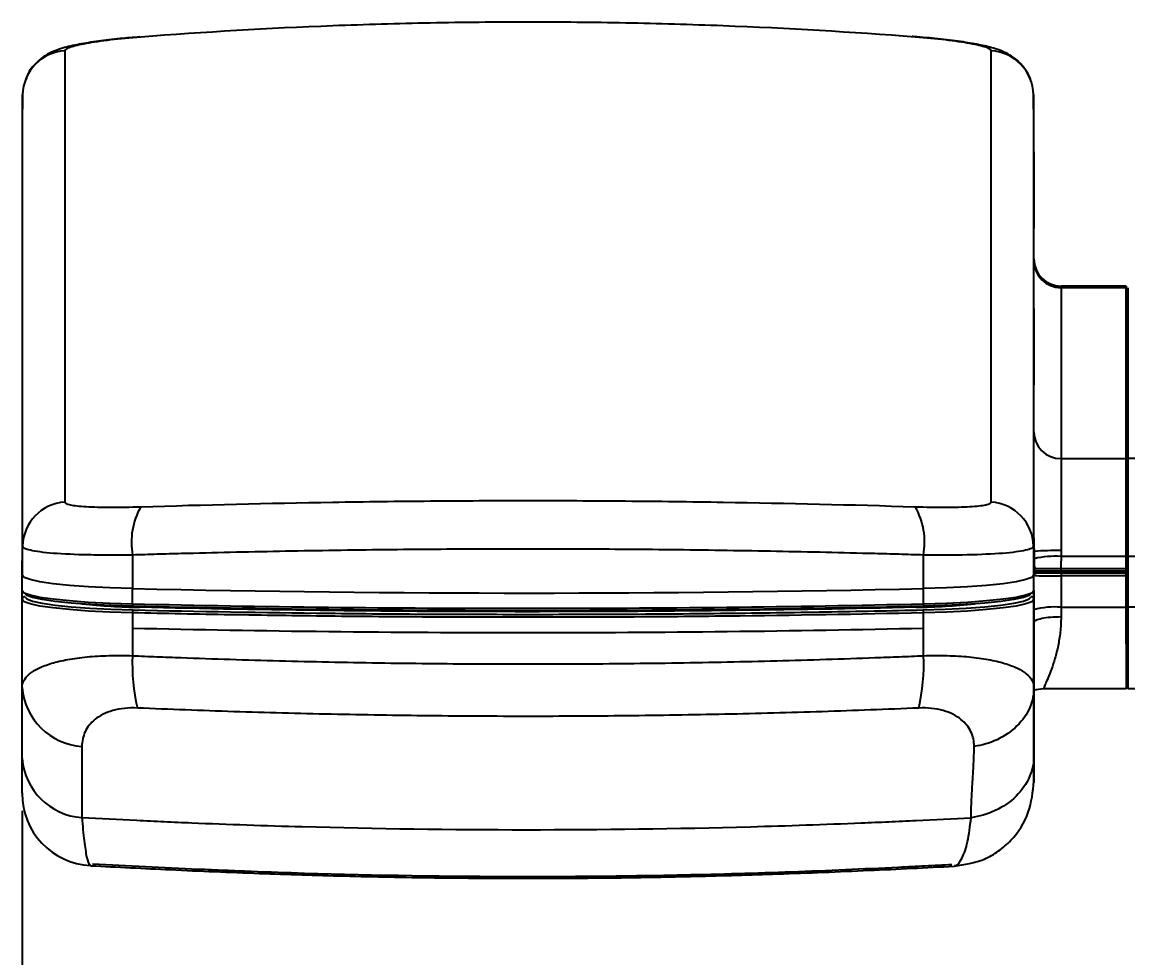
# Model space of a CAD drawing. Header units: millimetres. Extents: x 136 to 1356, y 36 to 868.
# Drawn here: x 841.8 to 903, y 134.5 to 186.3 of the extents above; entities that cross this region are included whole.
import ezdxf

# ---------------------------------------------------------------- set-up
doc = ezdxf.new("R2010")
doc.units = ezdxf.units.MM
doc.header["$LTSCALE"] = 20
doc.layers.add('____', color=7, linetype='Continuous')
doc.styles.add('style1', font='gbeitc.shx')
doc.styles.add('유형1', font='gbeitc.shx', dxfattribs={"height": 8})
doc.dimstyles.new('ISO-25', dxfattribs={"dimtxt": 2.5, "dimasz": 3, "dimexe": 1.25, "dimexo": 0.5, "dimgap": 1, "dimtad": 3, "dimtoh": 1, "dimdsep": 46, "dimtxsty": '유형1', "dimcen": 2.5, "dimclrd": 5, "dimclre": 5, "dimclrt": 5, "dimadec": 0, "dimazin": 0, "dimtfac": 1, "dimtmove": 0, "dimatfit": 3, "dimfxl": 1, "dimarcsym": 0})

# ---------------------------------------------------------------- blocks, each defined once
blk = doc.blocks.new('*D12')
at = {"layer": '____', "color": 2, "lineweight": -2, "transparency": 16777216}
for p, q in [((841.8, 142.661), (841.8, 36.173)), ((1291.55, 139.668), (1291.55, 36.173)), ((851.8, 38.673), (1281.55, 38.673))]:
    blk.add_line(p, q, dxfattribs=at)
at = {"layer": '____', "color": 2, "transparency": 16777216}
for points in [[(851.8, 40.34), (851.8, 37.007), (841.8, 38.673)], [(1281.55, 40.34), (1281.55, 37.007), (1291.55, 38.673)]]:
    blk.add_solid(points, dxfattribs=at)
at = {"layer": 'Defpoints', "color": 0, "transparency": 16777216}
for p in [(841.8, 143.661), (1291.55, 140.668), (1291.55, 38.673)]:
    blk.add_point(p, dxfattribs=at)
at = {"layer": '____', "color": 2, "transparency": 16777216, "insert": (1066.675, 45.673), "char_height": 12, "attachment_point": 5, "style": 'style1'}
blk.add_mtext('450', dxfattribs=at)

msp = doc.modelspace()

# ---------------------------------------------------------------- linework, layer by layer
at = {"color": 7, "linetype": 'Continuous', "lineweight": 25}
for p, q in [((844.165, 184.745), (844.165, 159.754)), ((895.436, 159.754), (895.436, 184.745)), ((841.828, 182.306), (841.8, 180.702)), ((841.828, 157.314), (841.828, 182.306)), ((897.772, 182.305), (897.772, 157.314)), ((897.8, 180.702), (897.772, 182.305)), ((841.8, 180.702), (841.8, 155.711)), ((897.8, 155.711), (897.8, 180.702)), ((897.8, 179.856), (897.8, 180.702)), ((897.8, 179.141), (897.8, 179.856)), ((897.8, 178.773), (897.8, 179.383)), ((897.8, 179.141), (897.8, 178.641)), ((897.8, 173.216), (897.8, 175.262)), ((897.8, 173.216), (897.8, 174.909)), ((897.8, 173.107), (897.8, 173.216)), ((897.8, 163.643), (897.8, 173.107)), ((902.9, 171.716), (899.3, 171.716)), ((899.3, 171.653), (899.3, 171.625)), ((899.3, 171.625), (899.3, 162.161)), ((902.9, 171.625), (899.3, 171.625)), ((902.9, 171.716), (902.9, 171.625)), ((902.9, 162.161), (902.9, 171.625)), ((903, 171.625), (903, 162.161)), ((897.8, 154.865), (897.8, 170.471)), ((902.9, 169.156), (902.9, 169.216)), ((902.9, 159.691), (902.9, 169.156)), ((897.8, 156.309), (897.8, 166.07)), ((899.3, 162.161), (902.9, 162.161)), ((903, 162.161), (903, 156.744)), ((910.747, 162.161), (903, 162.161)), ((841.8, 155.711), (841.828, 157.314)), ((897.772, 157.314), (897.8, 155.711)), ((847.917, 156.824), (847.909, 154.968)), ((891.691, 154.968), (891.684, 156.824)), ((902.9, 156.744), (899.3, 156.744)), ((902.9, 155.939), (902.9, 156.983)), ((902.9, 156.075), (902.9, 156.744)), ((910.643, 156.744), (903, 156.744)), ((903, 156.744), (903, 153.933)), ((897.81, 156.621), (897.812, 156.376)), ((899.297, 156.075), (899.297, 155.939)), ((899.297, 156.075), (902.9, 156.075)), ((902.9, 156.075), (902.9, 155.939)), ((841.8, 154.367), (841.8, 155.711)), ((841.8, 154.865), (841.8, 155.711)), ((897.8, 153.789), (897.8, 155.895)), ((897.8, 155.839), (899.3, 155.839)), ((897.8, 154.865), (897.8, 155.711)), ((902.9, 155.939), (899.297, 155.939)), ((899.3, 155.839), (899.3, 155.675)), ((899.3, 155.839), (902.9, 155.839)), ((899.3, 155.675), (899.3, 153.933)), ((902.9, 155.675), (899.3, 155.675)), ((899.4, 155.839), (899.4, 155.939)), ((899.9, 155.939), (899.9, 155.839)), ((899.9, 155.839), (899.9, 155.939)), ((899.9, 155.939), (899.9, 155.939)), ((899.9, 155.839), (899.9, 155.839)), ((900.4, 155.939), (900.4, 155.839)), ((903, 155.939), (902.9, 155.939)), ((902.9, 155.839), (902.9, 155.675)), ((902.9, 154.172), (902.9, 155.839)), ((902.9, 155.839), (903, 155.839)), ((902.9, 153.933), (902.9, 155.675)), ((847.909, 154.122), (847.909, 154.968)), ((891.691, 154.122), (891.691, 154.968)), ((897.8, 154.865), (897.8, 154.367)), ((841.8, 149.491), (841.8, 154.367)), ((897.8, 154.367), (897.8, 149.491)), ((847.909, 153.624), (847.909, 152.778)), ((848.429, 153.978), (848.429, 153.929)), ((891.171, 153.978), (891.171, 153.929)), ((891.691, 152.778), (891.691, 153.624)), ((897.8, 153.08), (897.8, 153.789)), ((899.3, 153.933), (902.9, 153.933)), ((910.594, 153.933), (903, 153.933)), ((903, 153.933), (903, 149.411)), ((847.909, 152.778), (847.909, 151.249)), ((891.691, 151.249), (891.691, 152.778)), ((841.8, 145.553), (841.8, 149.491)), ((902.9, 149.411), (898.326, 149.411)), ((910.479, 149.411), (903, 149.411))]:
    msp.add_line(p, q, dxfattribs=at)
at = {"color": 7, "linetype": 'Continuous', "lineweight": 25, "flags": 128}
for points in [[(897.8, 174.909), (897.8, 175.718), (897.8, 176.482), (897.8, 177.181), (897.8, 177.797), (897.8, 178.313), (897.8, 178.715), (897.8, 178.994), (897.8, 179.141)], [(897.8, 178.641), (897.8, 178.505), (897.8, 178.248), (897.8, 177.877), (897.8, 177.401), (897.8, 176.833), (897.8, 176.188), (897.8, 175.484), (897.8, 174.909)], [(897.8, 170.471), (897.8, 170.473), (897.8, 170.298), (897.8, 169.95), (897.8, 169.443), (897.8, 168.794), (897.8, 168.025), (897.8, 167.164), (897.8, 166.239)], [(897.8, 166.07), (897.8, 166.924), (897.8, 167.718), (897.8, 168.427), (897.8, 169.026), (897.8, 169.494), (897.8, 169.814), (897.8, 169.976), (897.8, 169.974)], [(897.8, 157.77), (897.8, 158.834), (897.8, 159.855), (897.8, 160.802), (897.8, 161.651), (897.8, 162.377), (897.8, 162.961), (897.8, 163.387), (897.8, 163.643)], [(902.9, 162.161), (902.9, 161.927), (902.9, 161.527), (902.9, 160.973), (902.9, 160.286), (902.9, 159.489), (902.9, 158.613), (902.9, 157.686), (902.9, 156.744)], [(902.9, 156.983), (902.9, 157.454), (902.9, 157.917), (902.9, 158.355), (902.9, 158.754), (902.9, 159.097), (902.9, 159.374), (902.9, 159.574), (902.9, 159.691)], [(897.807, 157.024), (897.802, 157.019), (897.8, 157.018)], [(897.81, 156.621), (897.805, 156.616), (897.8, 156.614)], [(897.812, 156.376), (897.806, 156.372), (897.8, 156.369)], [(897.8, 155.895), (897.8, 155.938), (897.8, 155.984), (897.8, 156.033), (897.8, 156.084), (897.8, 156.138), (897.8, 156.193), (897.8, 156.251), (897.8, 156.309)], [(847.909, 154.968), (846.647, 155.008), (845.472, 155.068), (844.417, 155.145), (843.51, 155.238), (842.778, 155.344), (842.24, 155.461), (841.911, 155.584), (841.8, 155.711)], [(897.8, 155.711), (897.689, 155.584), (897.361, 155.461), (896.823, 155.344), (896.09, 155.238), (895.184, 155.145), (894.129, 155.068), (892.954, 155.008), (891.691, 154.968)], [(841.8, 154.865), (841.911, 154.738), (842.24, 154.615), (842.778, 154.498), (843.51, 154.392), (844.417, 154.299), (845.472, 154.222), (846.647, 154.162), (847.909, 154.122)], [(891.691, 154.122), (892.954, 154.162), (894.129, 154.222), (895.184, 154.299), (896.09, 154.392), (896.823, 154.498), (897.361, 154.615), (897.689, 154.738), (897.8, 154.865)], [(847.909, 153.624), (846.647, 153.664), (845.472, 153.724), (844.417, 153.801), (843.51, 153.894), (842.778, 154.001), (842.24, 154.117), (841.911, 154.24), (841.8, 154.367)], [(847.945, 153.986), (846.706, 154.026), (845.553, 154.084), (844.518, 154.16), (843.628, 154.252), (842.91, 154.356), (842.382, 154.47), (842.059, 154.591), (841.95, 154.715)], [(841.95, 154.516), (842.059, 154.392), (842.382, 154.271), (842.91, 154.157), (843.628, 154.053), (844.518, 153.961), (845.553, 153.885), (846.706, 153.827), (847.945, 153.787)], [(897.65, 154.715), (897.542, 154.591), (897.219, 154.47), (896.691, 154.356), (895.972, 154.252), (895.083, 154.16), (894.047, 154.084), (892.894, 154.026), (891.656, 153.986)], [(891.656, 153.787), (892.894, 153.827), (894.047, 153.885), (895.083, 153.961), (895.972, 154.053), (896.691, 154.157), (897.219, 154.271), (897.542, 154.392), (897.65, 154.516)], [(897.8, 154.367), (897.689, 154.24), (897.361, 154.117), (896.823, 154.001), (896.09, 153.894), (895.184, 153.801), (894.129, 153.724), (892.954, 153.664), (891.691, 153.624)], [(902.9, 151.911), (902.9, 151.947), (902.9, 152.069), (902.9, 152.272), (902.9, 152.548), (902.9, 152.889), (902.9, 153.283), (902.9, 153.715), (902.9, 154.172)], [(902.9, 153.933), (902.9, 153.02), (902.9, 152.155), (902.9, 151.368), (902.9, 150.686), (902.9, 150.133), (902.9, 149.728), (902.9, 149.484), (902.9, 149.411)]]:
    msp.add_lwpolyline(points, dxfattribs=at)
at = {"color": 7, "linetype": 'Continuous', "lineweight": 25}
for centre, radius, start, end in [((844.322, 182.257), 2.494, 93.60252, 178.87656), ((895.279, 182.256), 2.494, 1.12342, 86.39746), ((899.3, 173.216), 1.5, 179.99999, 269.99999), ((899.291, 173.116), 1.491, 180.35154, 270.34726), ((903.4, 169.216), 0.5, 179.99999, 216.86961), ((903.391, 169.156), 0.49, 180.04572, 217.24523), ((899.291, 163.652), 1.491, 180.35154, 270.34726), ((844.322, 157.265), 2.494, 93.60253, 178.87656), ((895.279, 157.265), 2.494, 1.12342, 86.39749), ((851.786, 157.542), 3.935, 150.19773, 190.50759), ((887.814, 157.542), 3.935, 349.49258, 29.80129), ((903.391, 159.692), 0.49, 180.04572, 217.24523), ((898.972, 142.291), 14.779, 88.72528, 94.52089), ((898.974, 151.588), 5.166, 86.3901, 103.0223), ((903.002, 156.816), 0.195, 90.52694, 121.46501), ((897.727, 156.087), 0.15, 299.0228, 358.76646), ((897.718, 155.691), 0.151, 357.88263, 57.01899), ((841.95, 154.366), 0.15, 89.8689, 179.8683), ((897.65, 154.366), 0.15, 0.13169, 90.13108), ((848.978, 193.71), 39.784, 264.44088, 269.03904), ((848.153, 153.657), 0.246, 147.89155, 187.59656), ((890.63, 193.516), 39.59, 270.95405, 275.61678), ((891.448, 153.657), 0.246, 352.4036, 32.10744), ((898.929, 149.901), 4.049, 84.73457, 106.18216), ((903.002, 154.005), 0.195, 90.5269, 121.46499), ((903.4, 151.911), 0.5, 143.12707, 179.99962), ((858.44, 150.767), 10.542, 177.3779, 193.24319), ((881.16, 150.764), 10.542, 346.77461, 2.6388), ((845.355, 149.782), 3.566, 184.67461, 266.05088), ((898.326, 147.912), 1.499, 89.98295, 110.63982), ((845.355, 145.844), 3.566, 184.67468, 266.05212), ((845.8, 143.619), 4, 179.98704, 266.97074)]:
    msp.add_arc(centre, radius, start, end, dxfattribs=at)
msp.add_ellipse((899.3, 155.689), major_axis=(1.5, 0), ratio=0.009556, start_param=3.445451, end_param=4.712389, dxfattribs=at)
for points, knots in [([(891.228, 185.504), (887.719, 185.776), (884.175, 185.983), (878.807, 186.191), (877.007, 186.244), (873.403, 186.313), (871.601, 186.331), (867.997, 186.331), (866.195, 186.314), (862.592, 186.244), (860.791, 186.191), (855.422, 185.983), (851.878, 185.776), (848.369, 185.504)], [0, 0, 0, 0, 0.25, 0.25, 0.375, 0.375, 0.5, 0.5, 0.625, 0.625, 0.75, 0.75, 1, 1, 1, 1]), ([(848.317, 185.51), (847.945, 185.479), (847.126, 185.413), (845.984, 185.274), (844.91, 185.104), (844.146, 184.931), (843.525, 184.722), (842.965, 184.432), (842.451, 183.966), (842.116, 183.539), (842.038, 183.236), (842.022, 183.175)], [0, 0, 0, 0, 0.128864, 0.28422, 0.443998, 0.615123, 0.721523, 0.816415, 0.89226, 0.978502, 1, 1, 1, 1]), ([(848.369, 185.504), (847.772, 185.458), (847.215, 185.404), (846.18, 185.28), (845.729, 185.214), (844.966, 185.075), (844.673, 185.005), (844.369, 184.903), (844.293, 184.869), (844.191, 184.805), (844.165, 184.775), (844.165, 184.745)], [0, 0, 0, 0, 0.25, 0.25, 0.5, 0.5, 0.75, 0.75, 0.875, 0.875, 1, 1, 1, 1]), ([(897.631, 183.056), (897.625, 183.089), (897.578, 183.353), (897.306, 183.761), (896.898, 184.222), (896.445, 184.535), (896, 184.747), (895.465, 184.926), (894.771, 185.086), (893.754, 185.257), (892.526, 185.403), (891.586, 185.496), (891.09, 185.526), (891.059, 185.528)], [0, 0, 0, 0, 0.011042, 0.088212, 0.157817, 0.224156, 0.295092, 0.38351, 0.528848, 0.679843, 0.839059, 0.990055, 1, 1, 1, 1]), ([(895.436, 184.745), (895.436, 184.804), (895.334, 184.868), (894.928, 185.005), (894.635, 185.074), (893.871, 185.214), (893.42, 185.28), (892.385, 185.404), (891.825, 185.458), (891.228, 185.504)], [0, 0, 0, 0, 0.25, 0.25, 0.5, 0.5, 0.75, 0.75, 1, 1, 1, 1]), ([(899.3, 162.161), (899.3, 162.114), (899.3, 162.04), (899.3, 161.842), (899.3, 161.717), (899.3, 161.417), (899.3, 161.246), (899.3, 160.86), (899.3, 160.644), (899.3, 160.179), (899.3, 159.932), (899.3, 159.409), (899.3, 159.13), (899.3, 158.56), (899.3, 158.269), (899.3, 157.674), (899.3, 157.369), (899.3, 157.066)], [0, 0, 0, 0, 0.125, 0.125, 0.25, 0.25, 0.375, 0.375, 0.5, 0.5, 0.625, 0.625, 0.75, 0.75, 0.875, 0.875, 1, 1, 1, 1]), ([(844.165, 159.754), (844.165, 159.695), (844.267, 159.645), (844.672, 159.56), (844.965, 159.528), (845.729, 159.483), (846.18, 159.472), (847.214, 159.47), (847.774, 159.479), (848.371, 159.497)], [0, 0, 0, 0, 0.25, 0.25, 0.5, 0.5, 0.75, 0.75, 1, 1, 1, 1]), ([(848.371, 159.497), (851.88, 159.608), (855.425, 159.694), (860.792, 159.781), (862.593, 159.803), (866.196, 159.832), (869.8, 159.847), (873.403, 159.832), (877.005, 159.803), (878.807, 159.781), (884.176, 159.694), (887.72, 159.608), (891.229, 159.498)], [0, 0, 0, 0, 0.25, 0.25, 0.375, 0.375, 0.5, 0.625, 0.625, 0.75, 0.75, 1, 1, 1, 1]), ([(891.229, 159.498), (891.826, 159.479), (892.384, 159.47), (893.419, 159.472), (893.87, 159.483), (894.634, 159.528), (894.928, 159.56), (895.232, 159.623), (895.308, 159.647), (895.41, 159.697), (895.436, 159.724), (895.436, 159.754)], [0, 0, 0, 0, 0.25, 0.25, 0.5, 0.5, 0.75, 0.75, 0.875, 0.875, 1, 1, 1, 1]), ([(847.917, 156.824), (847.483, 156.818), (847.064, 156.815), (846.254, 156.817), (845.862, 156.821), (844.737, 156.845), (844.084, 156.874), (842.981, 156.961), (842.559, 157.017), (841.975, 157.152), (841.828, 157.229), (841.828, 157.314)], [0, 0, 0, 0, 0.125, 0.125, 0.25, 0.25, 0.5, 0.5, 0.75, 0.75, 1, 1, 1, 1]), ([(897.772, 157.314), (897.772, 157.271), (897.735, 157.231), (897.588, 157.154), (897.479, 157.118), (897.187, 157.05), (897.008, 157.02), (896.585, 156.964), (896.341, 156.939), (895.514, 156.874), (894.862, 156.845), (893.36, 156.813), (892.551, 156.812), (891.684, 156.824)], [0, 0, 0, 0, 0.125, 0.125, 0.25, 0.25, 0.375, 0.375, 0.5, 0.5, 0.75, 0.75, 1, 1, 1, 1]), ([(897.8, 157.77), (897.8, 157.671), (897.801, 157.572), (897.802, 157.473), (897.803, 157.323), (897.805, 157.174), (897.807, 157.024)], [0, 0, 0, 0, 0.0003000036, 0.0003000036, 0.0003000036, 0.0007552129, 0.0007552129, 0.0007552129, 0.0007552129]), ([(891.684, 156.824), (891.237, 156.837), (890.787, 156.85), (889.889, 156.875), (889.44, 156.888), (888.089, 156.923), (887.187, 156.945), (884.472, 157.007), (882.654, 157.042), (878.998, 157.098), (877.159, 157.12), (873.479, 157.148), (869.8, 157.162), (866.12, 157.148), (862.44, 157.12), (860.6, 157.098), (856.946, 157.042), (855.128, 157.007), (852.413, 156.945), (851.511, 156.923), (850.161, 156.888), (849.711, 156.875), (848.813, 156.85), (848.363, 156.837), (847.917, 156.824)], [0, 0, 0, 0, 0.03125, 0.03125, 0.0625, 0.0625, 0.125, 0.125, 0.25, 0.25, 0.375, 0.375, 0.5, 0.625, 0.625, 0.75, 0.75, 0.875, 0.875, 0.9375, 0.9375, 0.96875, 0.96875, 1, 1, 1, 1]), ([(897.807, 157.024), (897.808, 156.925), (897.809, 156.826), (897.81, 156.728), (897.81, 156.692), (897.81, 156.657), (897.81, 156.621)], [0, 0, 0, 0, 0.0003000015, 0.0003000015, 0.0003000015, 0.0004082126, 0.0004082126, 0.0004082126, 0.0004082126]), ([(897.812, 156.376), (897.812, 156.298), (897.815, 156.225), (897.835, 156.116), (897.852, 156.085), (897.878, 156.084)], [0, 0, 0, 0, 0.5, 0.5, 1, 1, 1, 1]), ([(897.878, 156.084), (897.928, 156.083), (898.002, 156.081), (898.186, 156.079), (898.298, 156.078), (898.551, 156.076), (898.691, 156.076), (898.987, 156.075), (899.14, 156.075), (899.297, 156.075)], [0, 0, 0, 0, 0.25, 0.25, 0.5, 0.5, 0.75, 0.75, 1, 1, 1, 1]), ([(899.297, 155.939), (898.952, 155.939), (898.612, 155.939), (898.196, 155.939), (898.074, 155.939), (897.87, 155.939), (897.791, 155.939), (897.736, 155.939)], [0, 0, 0, 0, 0.5, 0.5, 0.75, 0.75, 1, 1, 1, 1]), ([(897.806, 155.794), (897.807, 155.793), (897.808, 155.789), (897.801, 155.825), (897.8, 155.872), (897.8, 155.91), (897.801, 155.918)], [0, 0, 0, 0, 0.1370894, 0.4794122, 0.8945831, 1, 1, 1, 1]), ([(897.869, 155.685), (897.842, 155.686), (897.824, 155.705), (897.803, 155.777), (897.8, 155.83), (897.8, 155.895)], [0, 0, 0, 0, 0.5, 0.5, 1, 1, 1, 1]), ([(848.318, 153.932), (848.083, 153.939), (847.399, 153.957), (846.331, 154.008), (845.643, 154.068), (845.3, 154.098)], [0, 0, 0, 0, 0.207958, 0.605125, 1, 1, 1, 1]), ([(847.909, 154.122), (851.498, 154.038), (855.114, 153.976), (862.397, 153.894), (866.065, 153.873), (873.45, 153.873), (877.13, 153.893), (884.464, 153.976), (888.103, 154.038), (891.691, 154.122)], [0, 0, 0, 0, 0.25, 0.25, 0.5, 0.5, 0.75, 0.75, 1, 1, 1, 1]), ([(847.909, 154.122), (847.909, 154.083), (847.913, 154.045), (847.926, 153.995), (847.935, 153.983), (847.945, 153.986)], [0, 0, 0, 0, 0.5, 0.5, 1, 1, 1, 1]), ([(891.691, 153.624), (888.107, 153.541), (884.487, 153.479), (879.007, 153.417), (877.169, 153.401), (873.49, 153.38), (869.812, 153.37), (866.135, 153.38), (862.459, 153.401), (860.619, 153.416), (856.957, 153.458), (855.132, 153.484), (851.504, 153.546), (849.701, 153.582), (847.909, 153.624)], [0, 0, 0, 0, 0.25, 0.25, 0.375, 0.375, 0.5, 0.625, 0.625, 0.75, 0.75, 0.875, 0.875, 1, 1, 1, 1]), ([(891.656, 153.986), (888.073, 153.903), (884.449, 153.841), (877.126, 153.758), (873.45, 153.738), (866.076, 153.738), (862.412, 153.759), (855.139, 153.841), (851.528, 153.903), (847.945, 153.986)], [0, 0, 0, 0, 0.25, 0.25, 0.5, 0.5, 0.75, 0.75, 1, 1, 1, 1]), ([(847.945, 153.787), (851.523, 153.704), (855.137, 153.642), (860.611, 153.58), (862.447, 153.564), (866.117, 153.544), (867.953, 153.539), (871.624, 153.539), (873.46, 153.544), (877.132, 153.564), (878.968, 153.58), (882.623, 153.621), (884.446, 153.647), (888.067, 153.709), (889.867, 153.746), (891.656, 153.787)], [0, 0, 0, 0, 0.25, 0.25, 0.375, 0.375, 0.5, 0.5, 0.625, 0.625, 0.75, 0.75, 0.875, 0.875, 1, 1, 1, 1]), ([(891.289, 153.931), (887.766, 153.849), (884.204, 153.788), (877.003, 153.707), (873.389, 153.687), (866.138, 153.687), (862.536, 153.707), (855.385, 153.788), (851.835, 153.849), (848.311, 153.931)], [0, 0, 0, 0, 0.25, 0.25, 0.5, 0.5, 0.75, 0.75, 1, 1, 1, 1]), ([(894.3, 154.1), (894.257, 154.095), (893.927, 154.056), (893.089, 154.001), (892.091, 153.953), (891.461, 153.937), (891.282, 153.932)], [0, 0, 0, 0, 0.058845, 0.449342, 0.84335, 1, 1, 1, 1]), ([(891.691, 154.122), (891.691, 154.083), (891.687, 154.045), (891.674, 153.995), (891.665, 153.983), (891.656, 153.986)], [0, 0, 0, 0, 0.5, 0.5, 1, 1, 1, 1]), ([(897.8, 151.929), (897.8, 152.055), (897.8, 152.382), (897.8, 152.816), (897.8, 153.252), (897.8, 153.587), (897.8, 153.805), (897.8, 153.886), (897.8, 153.832), (897.8, 153.657), (897.8, 153.372), (897.8, 153.175), (897.8, 153.08)], [0, 0, 0, 0, 0.069494, 0.179849, 0.284831, 0.404793, 0.520842, 0.632539, 0.739914, 0.830751, 0.918788, 1, 1, 1, 1]), ([(899.3, 153.393), (899.104, 153.393), (898.908, 153.385), (898.545, 153.354), (898.378, 153.332), (898.101, 153.275), (897.99, 153.241), (897.839, 153.168), (897.8, 153.128), (897.8, 153.088)], [0, 0, 0, 0, 0.25, 0.25, 0.5, 0.5, 0.75, 0.75, 1, 1, 1, 1]), ([(899.3, 153.393), (899.3, 153.105), (899.284, 152.822), (899.226, 152.287), (899.185, 152.031), (899.085, 151.544), (899.026, 151.311), (898.901, 150.886), (898.836, 150.691), (898.707, 150.335), (898.643, 150.174), (898.528, 149.899), (898.477, 149.782), (898.393, 149.592), (898.362, 149.521), (898.325, 149.428), (898.319, 149.407), (898.326, 149.411)], [0, 0, 0, 0, 0.125, 0.125, 0.25, 0.25, 0.375, 0.375, 0.5, 0.5, 0.625, 0.625, 0.75, 0.75, 0.875, 0.875, 1, 1, 1, 1]), ([(847.909, 152.778), (851.473, 152.695), (855.094, 152.633), (858.772, 152.591), (862.428, 152.55), (866.104, 152.529), (869.799, 152.529), (873.494, 152.529), (877.169, 152.55), (880.826, 152.591), (884.506, 152.633), (888.128, 152.695), (891.691, 152.778)], [0, 0, 0, 0, 0.25, 0.25, 0.25, 0.5, 0.5, 0.5, 0.75, 0.75, 0.75, 1, 1, 1, 1]), ([(897.8, 144.311), (897.8, 144.377), (897.8, 144.552), (897.8, 144.883), (897.8, 145.348), (897.8, 145.885), (897.8, 146.419), (897.8, 146.859), (897.8, 147.216), (897.8, 147.511), (897.8, 147.808), (897.8, 148.12), (897.8, 148.453), (897.8, 148.956), (897.8, 149.593), (897.8, 150.327), (897.8, 151.025), (897.8, 151.561), (897.8, 151.848), (897.8, 151.929)], [0, 0, 0, 0, 0.023484, 0.062864, 0.11814, 0.189312, 0.254024, 0.308178, 0.347149, 0.382969, 0.41564, 0.456317, 0.499211, 0.541165, 0.64891, 0.749911, 0.844172, 0.956124, 1, 1, 1, 1]), ([(841.8, 149.491), (841.8, 149.626), (841.835, 149.757), (841.972, 150.007), (842.073, 150.125), (842.344, 150.351), (842.514, 150.458), (842.925, 150.657), (843.162, 150.747), (843.563, 150.868), (843.705, 150.906), (844.004, 150.977), (844.163, 151.01), (844.659, 151.1), (845.014, 151.149), (845.776, 151.221), (846.184, 151.245), (847.024, 151.267), (847.459, 151.264), (847.909, 151.249)], [0, 0, 0, 0, 0.125, 0.125, 0.25, 0.25, 0.375, 0.375, 0.5, 0.5, 0.5625, 0.5625, 0.625, 0.625, 0.75, 0.75, 0.875, 0.875, 1, 1, 1, 1]), ([(847.909, 151.249), (848.356, 151.229), (848.806, 151.211), (849.705, 151.176), (850.155, 151.159), (851.506, 151.109), (852.41, 151.078), (855.126, 150.992), (856.945, 150.944), (860.602, 150.868), (862.442, 150.839), (866.121, 150.801), (867.961, 150.791), (871.642, 150.791), (873.482, 150.801), (877.163, 150.839), (879.002, 150.868), (882.657, 150.945), (884.476, 150.992), (887.191, 151.078), (888.094, 151.109), (889.446, 151.159), (889.896, 151.176), (890.794, 151.212), (891.245, 151.229), (891.691, 151.249)], [0, 0, 0, 0, 0.03125, 0.03125, 0.0625, 0.0625, 0.125, 0.125, 0.25, 0.25, 0.375, 0.375, 0.5, 0.5, 0.625, 0.625, 0.75, 0.75, 0.875, 0.875, 0.9375, 0.9375, 0.96875, 0.96875, 1, 1, 1, 1]), ([(891.691, 151.249), (892.142, 151.265), (892.582, 151.267), (893.213, 151.251), (893.418, 151.242), (893.821, 151.218), (894.019, 151.203), (894.593, 151.148), (894.947, 151.1), (895.604, 150.98), (895.908, 150.907), (896.445, 150.745), (896.68, 150.655), (897.088, 150.457), (897.26, 150.348), (897.666, 150.009), (897.8, 149.761), (897.8, 149.491)], [0, 0, 0, 0, 0.125, 0.125, 0.1875, 0.1875, 0.25, 0.25, 0.375, 0.375, 0.5, 0.5, 0.625, 0.625, 0.75, 0.75, 1, 1, 1, 1]), ([(897.8, 149.491), (897.8, 149.136), (897.729, 148.758), (897.417, 148.023), (897.175, 147.667), (896.551, 147.05), (896.169, 146.791), (895.35, 146.409), (894.914, 146.286), (894.491, 146.224)], [0, 0, 0, 0, 0.25, 0.25, 0.5, 0.5, 0.75, 0.75, 1, 1, 1, 1]), ([(897.8, 149.491), (897.8, 149.396), (897.8, 149.188), (897.8, 148.858), (897.8, 148.48), (897.8, 148.056), (897.8, 147.565), (897.8, 147.048), (897.8, 146.539), (897.8, 146.104), (897.8, 145.834), (897.8, 145.712)], [0, 0, 0, 0, 0.073356, 0.160028, 0.260023, 0.373346, 0.5, 0.656242, 0.791651, 0.906233, 1, 1, 1, 1]), ([(848.178, 148.352), (847.931, 148.363), (847.695, 148.357), (847.242, 148.31), (847.024, 148.268), (846.627, 148.157), (846.446, 148.087), (846.116, 147.923), (845.971, 147.83), (845.717, 147.627), (845.606, 147.516), (845.42, 147.282), (845.345, 147.16), (845.226, 146.906), (845.182, 146.775), (845.124, 146.505), (845.109, 146.366), (845.109, 146.224)], [0, 0, 0, 0, 0.125, 0.125, 0.25, 0.25, 0.375, 0.375, 0.5, 0.5, 0.625, 0.625, 0.75, 0.75, 0.875, 0.875, 1, 1, 1, 1]), ([(891.423, 148.352), (890.537, 148.312), (889.65, 148.278), (887.87, 148.211), (886.978, 148.179), (884.296, 148.093), (882.499, 148.045), (878.889, 147.968), (877.073, 147.939), (873.437, 147.9), (871.619, 147.891), (867.984, 147.89), (866.167, 147.9), (862.533, 147.939), (860.715, 147.968), (857.104, 148.045), (855.306, 148.093), (852.623, 148.179), (851.731, 148.21), (849.952, 148.278), (849.064, 148.312), (848.178, 148.352)], [0, 0, 0, 0, 0.0625, 0.0625, 0.125, 0.125, 0.25, 0.25, 0.375, 0.375, 0.5, 0.5, 0.625, 0.625, 0.75, 0.75, 0.875, 0.875, 0.9375, 0.9375, 1, 1, 1, 1]), ([(894.491, 146.224), (894.491, 146.507), (894.435, 146.776), (894.257, 147.157), (894.181, 147.281), (893.995, 147.515), (893.886, 147.625), (893.632, 147.828), (893.485, 147.922), (893.157, 148.086), (892.977, 148.156), (892.58, 148.268), (892.363, 148.309), (891.91, 148.357), (891.67, 148.363), (891.423, 148.352)], [0, 0, 0, 0, 0.25, 0.25, 0.375, 0.375, 0.5, 0.5, 0.625, 0.625, 0.75, 0.75, 0.875, 0.875, 1, 1, 1, 1]), ([(894.321, 142.277), (894.322, 142.373), (894.324, 142.583), (894.335, 142.924), (894.352, 143.319), (894.376, 143.767), (894.409, 144.29), (894.443, 144.842), (894.47, 145.376), (894.487, 145.829), (894.49, 146.102), (894.491, 146.224)], [0, 0, 0, 0, 0.073274, 0.159905, 0.2599, 0.373263, 0.499996, 0.656202, 0.7916, 0.906195, 1, 1, 1, 1]), ([(897.8, 145.712), (897.8, 145.339), (897.726, 144.942), (897.398, 144.168), (897.143, 143.794), (896.487, 143.145), (896.086, 142.873), (895.224, 142.471), (894.765, 142.342), (894.321, 142.277)], [0, 0, 0, 0, 0.25, 0.25, 0.5, 0.5, 0.75, 0.75, 1, 1, 1, 1]), ([(897.8, 145.712), (897.8, 145.66), (897.8, 145.555), (897.8, 145.408), (897.8, 145.269), (897.8, 145.139), (897.8, 145.017), (897.8, 144.903), (897.8, 144.799), (897.8, 144.702), (897.8, 144.614), (897.8, 144.535), (897.8, 144.464), (897.8, 144.401), (897.8, 144.327), (897.8, 144.258), (897.8, 144.213), (897.8, 144.207), (897.8, 144.236), (897.8, 144.286), (897.8, 144.311)], [0, 0, 0, 0, 0.0377844, 0.0756292, 0.1135829, 0.1516932, 0.1900077, 0.2285728, 0.2674342, 0.3066367, 0.3462238, 0.3862376, 0.4267191, 0.4677079, 0.5092419, 0.5974674, 0.6903708, 0.7882589, 0.8913939, 1, 1, 1, 1]), ([(841.8, 143.661), (841.8, 143.651), (841.8, 143.615), (841.8, 144.007), (841.8, 144.943), (841.8, 145.553)], [0, 0, 0, 0, 0.119876, 0.426322, 1, 1, 1, 1]), ([(893.392, 139.596), (893.96, 139.682), (894.821, 139.813), (895.865, 140.421), (896.794, 141.228), (897.619, 142.526), (897.74, 143.721), (897.8, 144.311)], [0, 0, 0, 0, 0.23624, 0.358808, 0.484714, 0.74546, 1, 1, 1, 1]), ([(845.109, 142.286), (846.121, 142.235), (847.133, 142.185), (848.652, 142.112), (849.159, 142.088), (850.171, 142.042), (850.678, 142.02), (853.217, 141.914), (855.257, 141.844), (861.403, 141.674), (865.535, 141.617), (873.87, 141.615), (878.007, 141.671), (883.14, 141.81), (884.164, 141.842), (886.209, 141.911), (887.231, 141.95), (888.755, 142.013), (889.262, 142.034), (890.274, 142.081), (890.78, 142.104), (892.298, 142.177), (893.31, 142.227), (894.321, 142.277)], [0, 0, 0, 0, 0.0625, 0.0625, 0.09375, 0.09375, 0.125, 0.125, 0.25, 0.25, 0.5, 0.5, 0.75, 0.75, 0.8125, 0.8125, 0.875, 0.875, 0.90625, 0.90625, 0.9375, 0.9375, 1, 1, 1, 1]), ([(845.109, 142.286), (845.149, 141.832), (845.228, 140.911), (845.372, 140.063), (845.497, 139.627), (845.576, 139.672), (845.599, 139.685)], [0, 0, 0, 0, 0.284819, 0.578336, 0.875526, 1, 1, 1, 1]), ([(893.406, 139.65), (893.438, 139.638), (893.554, 139.595), (893.836, 140.008), (894.149, 140.862), (894.264, 141.805), (894.321, 142.277)], [0, 0, 0, 0, 0.112135, 0.407967, 0.703487, 1, 1, 1, 1]), ([(845.596, 139.621), (847.065, 139.547), (850.162, 139.389), (854.834, 139.191), (859.712, 139.041), (864.623, 138.949), (869.649, 138.917), (874.468, 138.944), (879.135, 139.028), (883.803, 139.165), (888.586, 139.354), (891.83, 139.516), (893.408, 139.595)], [0, 0, 0, 0, 0.0937861, 0.1977902, 0.295759, 0.3995733, 0.5030195, 0.6069053, 0.6978608, 0.7931437, 0.8993598, 1, 1, 1, 1]), ([(893.25, 139.672), (892.76, 139.647), (892.27, 139.623), (891.289, 139.574), (890.798, 139.55), (889.326, 139.479), (888.345, 139.434), (885.399, 139.304), (883.415, 139.232), (879.437, 139.117), (877.44, 139.075), (873.43, 139.019), (871.415, 139.006), (865.361, 139.012), (861.372, 139.075), (856.443, 139.227), (855.46, 139.26), (853.99, 139.317), (853.501, 139.336), (852.524, 139.378), (852.037, 139.399), (850.574, 139.465), (849.599, 139.511), (847.649, 139.606), (846.675, 139.655), (845.701, 139.704)], [0, 0, 0, 0, 0.03125, 0.03125, 0.0625, 0.0625, 0.125, 0.125, 0.25, 0.25, 0.375, 0.375, 0.5, 0.5, 0.75, 0.75, 0.8125, 0.8125, 0.84375, 0.84375, 0.875, 0.875, 0.9375, 0.9375, 1, 1, 1, 1])]:
    msp.add_open_spline(points, degree=3, knots=knots, dxfattribs=at)
for points in [[(899.3, 156.744), (899.299, 156.521), (899.298, 156.298), (899.297, 156.075)], [(899.3, 157.066), (899.3, 156.958), (899.3, 156.851), (899.3, 156.744)], [(847.909, 154.968), (862.269, 154.634), (877.484, 154.638), (891.691, 154.968)], [(899.3, 153.933), (899.3, 153.751), (899.3, 153.571), (899.3, 153.393)], [(845.109, 146.224), (845.109, 144.912), (845.109, 143.599), (845.109, 142.286)]]:
    msp.add_open_spline(points, degree=3, dxfattribs=at)

# ---------------------------------------------------------------- dimensions: what is measured, and where the dimension line sits
at = {"layer": '____', "color": 2}
dim = msp.add_linear_dim(base=(1291.55, 38.673), p1=(841.8, 143.661), p2=(1291.55, 140.668), dimstyle='ISO-25', override={"dimtxt": 12, "dimasz": 10, "dimexe": 2.5, "dimexo": 1, "dimtoh": 0, "dimdec": 0, "dimtxsty": 'style1', "dimcen": -1, "dimclrd": 2, "dimclre": 2, "dimclrt": 2, "dimtdec": 0}, dxfattribs=at)
dim.commit()
dim.dimension.update_dxf_attribs({"geometry": '*D12', "text_midpoint": (1066.675, 45.673)})

doc.saveas('drawing.dxf')
